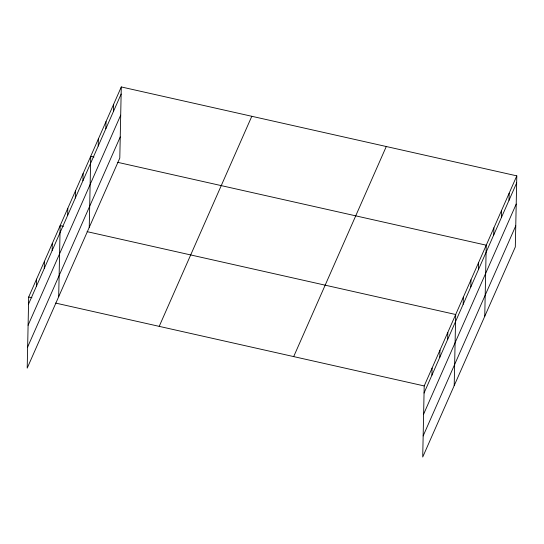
<?xml version="1.0" encoding="UTF-8"?>
<svg xmlns="http://www.w3.org/2000/svg" width="544" height="544" viewBox="0 0 544 544"><rect width="100%" height="100%" fill="white"/><g stroke="black" fill="none" stroke-linecap="round" stroke-linejoin="round"><path stroke-width="0.82" d="M121.285 86.945L28.689 297.024L27.2 368.138L119.796 158.059L121.285 86.945L516.8 175.862L515.311 246.976L422.715 457.055L424.204 385.941L516.8 175.862M36.414 286.26L36.564 279.167M44.282 268.403L44.431 261.31M52.156 250.546L52.299 243.454M58.684 296.711L60.173 225.597L63.437 226.331M67.66 215.356L67.81 208.264M75.303 198.023L75.453 190.93M82.94 180.696L83.089 173.604M89.243 227.385L90.732 156.271L93.99 157.005M98.219 146.03L98.369 138.938M105.862 128.697L106.005 121.604M113.499 111.364L113.648 104.278M431.922 375.176L432.072 368.084M439.797 357.32L439.946 350.227M447.664 339.463L447.814 332.37M454.199 385.628L455.688 314.514L87.094 231.649M463.175 304.273L463.325 297.18M470.818 286.94L470.961 279.847M478.455 269.606L478.604 262.521M484.752 316.302L486.241 245.188L117.647 162.323M493.734 234.947L493.884 227.854M501.371 217.614L501.52 210.521M509.014 200.28L509.164 193.188M28.54 304.116L121.135 94.037M28.098 325.244L120.693 115.165M27.642 347.011L120.238 136.932M159.208 326.366L251.804 116.287M293.685 356.599L386.281 146.52M424.055 393.033L516.65 182.954M423.613 414.161L516.208 204.082M423.157 435.928L515.753 225.848M28.689 297.024L31.953 297.758M55.61 303.076L424.204 385.941"/></g></svg>
